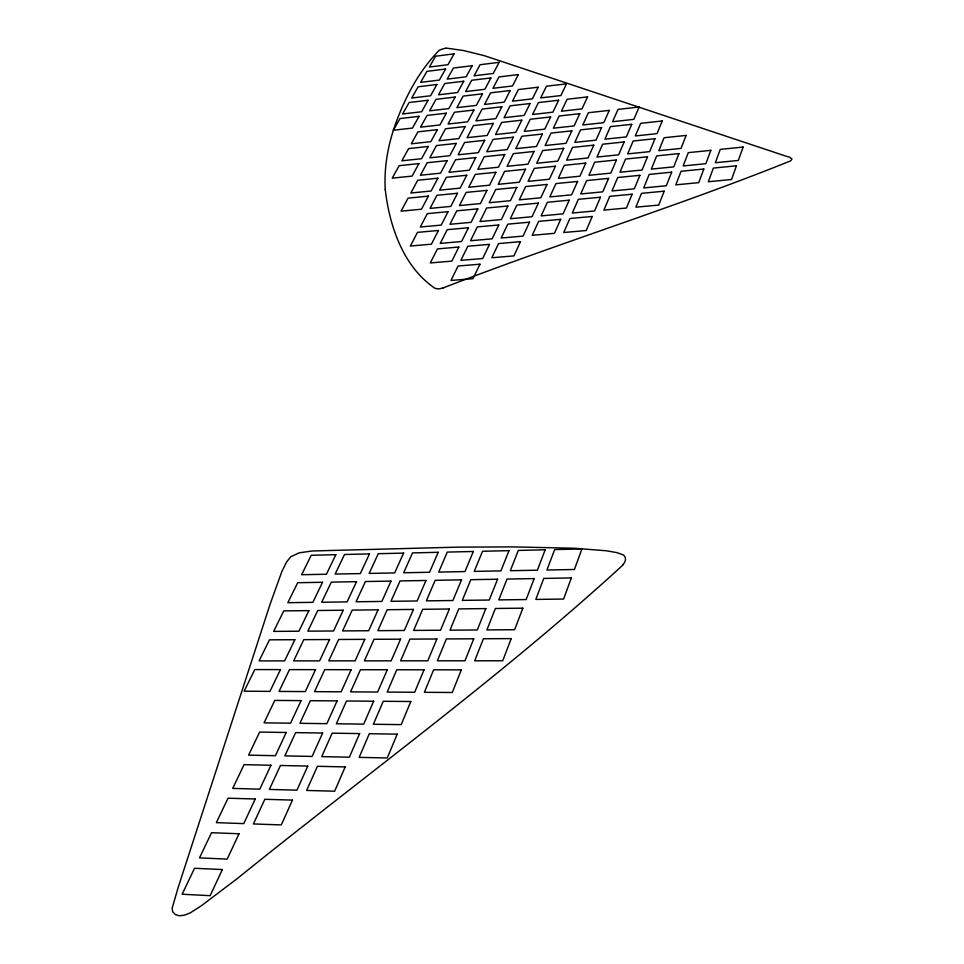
<?xml version="1.0" encoding="UTF-8"?>
<svg xmlns="http://www.w3.org/2000/svg" width="964" height="964" viewBox="0 0 964 964"><rect width="100%" height="100%" fill="white"/><g stroke="black" fill="none" stroke-linecap="round" stroke-linejoin="round"><path stroke-width="1.45" d="M622.828 565.145C500.702 677.017 366.055 774.454 237.397 878.481L201.609 905.57L190.282 912.884L184.486 915.173L179.485 915.776L175.448 914.655L172.652 911.751L172.158 908.221L178.087 887.724L270.089 604.235L281.886 571.459L286.67 561.843L290.803 556.746L299.25 552.818L312.276 550.974L458.262 547.13L512.92 546.889L574.496 548.251L606.38 550.781L617.044 552.649L623.371 554.963A11.821 7.616 -19.7 0 1 622.539 565.024M443.03 287.971L439.174 288.875L435.547 288.549A9.435 4.928 -21.1 0 1 435.174 288.429C403.374 267.112 389.384 225.986 385.275 189.559M443.066 287.959C557.879 243.374 675.909 206.971 790.167 161.072A9.387 4.796 -15.6 0 0 790.829 160.699L791.962 158.964L789.757 157.301A22.208 11.423 -15.7 0 0 788.468 156.831A28.342 14.593 -15.8 0 0 786.383 156.288L484.241 55.647L463.443 50.538L447.055 48.2A13.845 6.097 -20.2 0 0 446.151 48.224L445.934 48.236M385.251 189.571A602.621 288.923 -13.4 0 1 393.686 129.309C403.398 100.473 417.641 72.396 439.078 50.453A2.193 0.964 -20.2 0 1 440.488 49.779A8.423 3.699 -20.2 0 1 441.03 49.526L443.548 48.742A7.338 3.205 -20.1 0 0 443.97 48.598L444.091 48.549A3.748 1.639 -20.1 0 1 445.898 48.272M736.424 165.808L731.543 179.509L708.323 181.738L713.36 168.085L736.424 165.808M743.111 147.058L738.34 160.446L715.336 162.735L720.277 149.384L743.111 147.058M571.339 577.942L563.627 599.054L535.815 599.415L543.756 578.424L571.339 577.942M581.931 548.95L574.423 569.483L546.937 570.013L554.662 549.588L581.931 548.95M703.828 169.025L698.719 182.654L675.8 184.847L681.078 171.267L703.828 169.025M710.842 150.348L705.841 163.687L683.139 165.941L688.296 152.649L710.842 150.348M511.209 638.602L502.726 660.774L474.698 660.786L483.41 638.746L511.209 638.602M522.862 608.176L514.607 629.721L486.904 629.914L495.376 608.489L522.862 608.176M534.177 578.593L526.163 599.548L498.774 599.909L507.016 579.063L534.177 578.593M545.19 549.805L537.394 570.194L510.318 570.712L518.331 550.432L545.19 549.805M664.196 191.185L658.737 205.067L635.891 207.164L641.506 193.342L664.196 191.185M671.667 172.182L666.329 185.751L643.699 187.92L649.194 174.4L671.667 172.182M678.969 153.601L673.752 166.868L651.339 169.098L656.713 155.867L678.969 153.601M686.127 135.418L681.018 148.408L658.81 150.685L664.076 137.744L686.127 135.418M461.334 669.86L452.285 692.489L424.365 692.321L433.643 669.811L461.334 669.86M473.758 638.795L464.961 660.798L437.367 660.81L446.38 638.939L473.758 638.795M485.832 608.597L477.276 629.986L449.995 630.179L458.768 608.899L485.832 608.597M497.569 579.231L489.254 600.03L462.286 600.379L470.818 579.689L497.569 579.231M509.004 550.649L500.906 570.893L474.24 571.399L482.542 551.275L509.004 550.649M632.131 194.222L626.443 208.031L603.898 210.116L609.73 196.355L632.131 194.222M639.903 175.315L634.348 188.823L612.007 190.956L617.719 177.497L639.903 175.315M647.507 156.807L642.072 170.025L619.948 172.231L625.528 159.048L647.507 156.807M654.954 138.708L649.64 151.637L627.709 153.891L633.167 140.997L654.954 138.708M662.232 120.982L657.038 133.635L635.312 135.948L640.662 123.332L662.232 120.982M397.204 734.146L387.287 757.945L359.162 757.379L369.308 733.737L397.204 734.146M410.809 701.515L401.181 724.627L373.369 724.265L383.238 701.286L410.809 701.515M424.027 669.799L414.665 692.26L387.179 692.092L396.77 669.763L424.027 669.799M436.873 638.987L427.775 660.81L400.602 660.822L409.917 639.12L436.873 638.987M449.369 609.007L440.524 630.239L413.652 630.42L422.714 609.308L449.369 609.007M461.515 579.858L452.911 600.512L426.341 600.861L435.162 580.316L461.515 579.858M473.348 551.48L464.973 571.58L438.692 572.086L447.272 552.095L473.348 551.48M592.221 216.478L586.196 230.529L563.723 232.505L569.905 218.503L592.221 216.478M600.464 197.222L594.583 210.971L572.315 213.02L578.352 199.319L600.464 197.222M608.537 178.4L602.777 191.848L580.726 193.957L586.63 180.557L608.537 178.4M616.442 159.976L610.802 173.134L588.944 175.303L594.728 162.193L616.442 159.976M624.166 141.949L618.647 154.83L596.993 157.06L602.657 144.214L624.166 141.949M631.733 124.308L626.335 136.912L604.874 139.19L610.417 126.621L631.733 124.308M639.144 107.028L633.854 119.367L612.586 121.705L618.008 109.39L639.144 107.028M345.184 766.91L334.641 791.215L306.648 790.444L317.409 766.296L345.184 766.91M359.62 733.58L349.39 757.186L321.723 756.632L332.17 733.17L359.62 733.58M373.658 701.214L363.717 724.133L336.364 723.783L346.51 700.997L373.658 701.214M387.299 669.751L377.635 692.031L350.583 691.863L360.452 669.715L387.299 669.751M400.554 639.168L391.167 660.834L364.416 660.846L374.008 639.301L400.554 639.168M413.448 609.417L404.314 630.492L377.864 630.673L387.203 609.718L413.448 609.417M426.004 580.473L417.111 600.982L390.938 601.319L400.036 580.931L426.004 580.473M438.21 552.3L429.558 572.267L403.675 572.761L412.52 552.902L438.21 552.3M560.674 219.346L554.433 233.324L532.261 235.288L538.635 221.346L560.674 219.346M569.218 200.187L563.121 213.863L541.141 215.888L547.383 202.259L569.218 200.187M577.581 181.449L571.604 194.836L549.829 196.921L555.939 183.582L577.581 181.449M585.751 163.109L579.918 176.207L558.337 178.352L564.314 165.302L585.751 163.109M593.764 145.154L588.04 157.976L566.663 160.181L572.508 147.396L593.764 145.154M601.596 127.585L596.005 140.142L574.809 142.395L580.545 129.875L601.596 127.585M609.272 110.378L603.789 122.669L582.786 124.971L588.402 112.716L609.272 110.378M292.454 800.108L281.295 824.919L253.424 823.943L264.823 799.289L292.454 800.108M307.769 766.079L296.924 790.179L269.378 789.42L280.44 765.476L307.769 766.079M322.639 733.026L312.107 756.439L284.874 755.884L295.623 732.628L322.639 733.026M337.087 700.912L326.856 723.663L299.925 723.313L310.36 700.695L337.087 700.912M351.137 669.703L341.184 691.815L314.541 691.646L324.699 669.667L351.137 669.703M364.79 639.349L355.113 660.846L328.772 660.858L338.641 639.481L364.79 639.349M378.081 609.826L368.67 630.733L342.606 630.914L352.209 610.116L378.081 609.826M391.01 581.087L381.852 601.44L356.065 601.777L365.416 581.533L391.01 581.087M403.591 553.107L394.674 572.929L369.164 573.423L378.274 553.697L403.591 553.107M520.5 241.663L513.92 255.894L491.821 257.762L498.557 243.579L520.5 241.663M529.525 222.178L523.091 236.096L501.184 238.024L507.775 224.154L529.525 222.178M538.358 203.115L532.056 216.731L510.354 218.732L516.8 205.151L538.358 203.115M546.998 184.461L540.828 197.777L519.319 199.837L525.633 186.558L546.998 184.461M555.445 166.206L549.408 179.244L528.103 181.365L534.273 168.363L555.445 166.206M563.723 148.323L557.819 161.096L536.695 163.265L542.732 150.541L563.723 148.323M571.833 130.827L566.037 143.323L545.106 145.552L551.022 133.092L571.833 130.827M579.762 113.68L574.098 125.923L553.348 128.212L559.144 116.005L579.762 113.68M587.546 96.894L581.991 108.884L561.409 111.222L567.097 99.256L587.546 96.894M222.347 869.552L210.164 895.677L182.124 894.231L194.535 868.287L222.347 869.552M239.024 833.752L227.215 859.093L199.5 857.9L211.526 832.715L239.024 833.752M255.231 798.999L243.759 823.605L216.346 822.641L228.034 798.192L255.231 798.999M270.956 765.259L259.81 789.154L232.71 788.407L244.061 764.657L270.956 765.259M286.236 732.483L275.415 755.692L248.604 755.149L259.629 732.086L286.236 732.483M301.081 700.623L290.562 723.181L264.052 722.843L274.764 700.418L301.081 700.623M315.517 669.655L305.299 691.586L279.066 691.429L289.489 669.619L315.517 669.655M329.567 639.53L319.614 660.87L293.671 660.882L303.805 639.662L329.567 639.53M343.22 610.224L333.544 630.986L307.865 631.155L317.746 610.513L343.22 610.224M356.523 581.69L347.1 601.898L321.699 602.235L331.303 582.123L356.523 581.69M369.477 553.902L360.295 573.592L335.159 574.074L344.522 554.493L369.477 553.902M479.964 264.196L473.011 278.68L450.995 280.44L458.093 266.016L479.964 264.196M489.471 244.374L482.687 258.533L460.864 260.364L467.805 246.254L489.471 244.374M498.786 224.974L492.134 238.831L470.516 240.735L477.301 226.926L498.786 224.974M507.883 206.007L501.388 219.551L479.964 221.527L486.603 208.019L507.883 206.007M516.8 187.426L510.438 200.693L489.194 202.729L495.701 189.51L516.8 187.426M525.513 169.254L519.295 182.232L498.243 184.329L504.606 171.387L525.513 169.254M534.056 151.456L527.959 164.169L507.088 166.314L513.318 153.65L534.056 151.456M542.419 134.032L536.442 146.48L515.764 148.673L521.861 136.261L542.419 134.032M550.613 116.957L544.756 129.152L524.259 131.405L530.224 119.247L550.613 116.957M558.638 100.232L552.902 112.173L532.574 114.475L538.43 102.57L558.638 100.232M566.495 83.844L560.879 95.556L540.72 97.894L546.455 86.218L566.495 83.844M280.452 669.606L269.956 691.369L244.121 691.212L254.809 669.57L280.452 669.606M294.863 639.71L284.645 660.882L259.087 660.894L269.486 639.831L294.863 639.71M308.89 610.61L298.948 631.215L273.656 631.396L283.778 610.899L308.89 610.61M322.542 582.28L312.866 602.343L287.838 602.681L297.695 582.714L322.542 582.28M335.846 554.698L326.422 574.243L301.636 574.713L311.239 555.264L335.846 554.698M458.84 247.037L451.851 261.123L430.318 262.943L437.439 248.905L458.84 247.037M468.42 227.745L461.575 241.518L440.235 243.41L447.212 229.673L468.42 227.745M477.795 208.851L471.095 222.347L449.947 224.287L456.767 210.839L477.795 208.851M486.965 190.366L480.421 203.573L459.442 205.573L466.13 192.414L486.965 190.366M495.954 172.267L489.531 185.196L468.745 187.257L475.288 174.376L495.954 172.267M504.75 154.553L498.46 167.206L477.855 169.327L484.265 156.71L504.75 154.553M513.366 137.189L507.209 149.589L486.772 151.77L493.05 139.406L513.366 137.189M521.801 120.187L515.776 132.333L495.508 134.562L501.654 122.452L521.801 120.187M530.067 103.534L524.163 115.427L504.064 117.704L510.101 105.835L530.067 103.534M538.177 87.206L532.381 98.87L512.462 101.184L518.367 89.556L538.177 87.206M438.439 230.468L431.414 244.181L410.339 246.049L417.496 232.372L438.439 230.468M448.079 211.67L441.199 225.094L420.304 227.022L427.317 213.634L448.079 211.67M457.514 193.27L450.778 206.404L430.052 208.393L436.921 195.294L457.514 193.27M466.745 175.243L460.153 188.113L439.608 190.161L446.332 177.328L466.745 175.243M475.794 157.602L469.323 170.206L448.959 172.303L455.55 159.735L475.794 157.602M484.651 140.322L478.325 152.661L458.129 154.818L464.576 142.503L484.651 140.322M493.327 123.38L487.133 135.478L467.106 137.683L473.42 125.621L493.327 123.38M501.834 106.787L495.761 118.644L475.903 120.898L482.096 109.077L501.834 106.787M510.173 90.532L504.22 102.148L484.518 104.437L490.592 92.845L510.173 90.532M518.343 74.577L512.499 85.977L492.966 88.302L498.918 76.951L518.343 74.577M428.402 196.126L421.497 209.212L401.036 211.176L408.073 198.138L428.402 196.126M437.885 178.195L431.113 191.005L410.833 193.017L417.725 180.244L437.885 178.195M447.176 160.627L440.548 173.171L420.425 175.243L427.173 162.735L447.176 160.627M456.273 143.407L449.778 155.71L429.824 157.831L436.439 145.564L456.273 143.407M465.19 126.549L458.816 138.587L439.03 140.768L445.513 128.754L465.19 126.549M473.927 110.017L467.685 121.826L448.055 124.043L454.406 112.27L473.927 110.017M482.494 93.809L476.373 105.389L456.9 107.655L463.13 96.111L482.494 93.809M490.881 77.927L484.892 89.278L465.576 91.58L471.685 80.265L490.881 77.927M499.123 62.347L493.243 73.469L474.083 75.819L480.072 64.721L499.123 62.347M418.906 163.603L412.098 176.099L392.215 178.147L399.132 165.688L418.906 163.603M428.233 146.468L421.569 158.711L401.855 160.807L408.628 148.601L428.233 146.468M437.379 129.67L430.848 141.66L411.291 143.817L417.93 131.851L437.379 129.67M446.344 113.198L439.933 124.959L420.533 127.152L427.052 115.427L446.344 113.198M455.129 97.063L448.85 108.583L429.607 110.824L435.993 99.328L455.129 97.063M463.744 81.229L457.587 92.532L438.487 94.821L444.753 83.543L463.744 81.229M472.191 65.709L466.154 76.795L447.212 79.12L453.357 68.058L472.191 65.709M419.063 116.343L412.508 128.067L393.324 130.236L400 118.548L419.063 116.343M428.076 100.268L421.642 111.752L402.615 113.969L409.146 102.509L428.076 100.268M436.897 84.495L430.595 95.761L411.712 98.015L418.123 86.784L436.897 84.495M445.561 69.022L439.367 80.072L420.641 82.374L426.932 71.348L445.561 69.022M454.056 53.851L447.983 64.696L429.402 67.034L435.571 56.213L454.056 53.851"/></g></svg>
